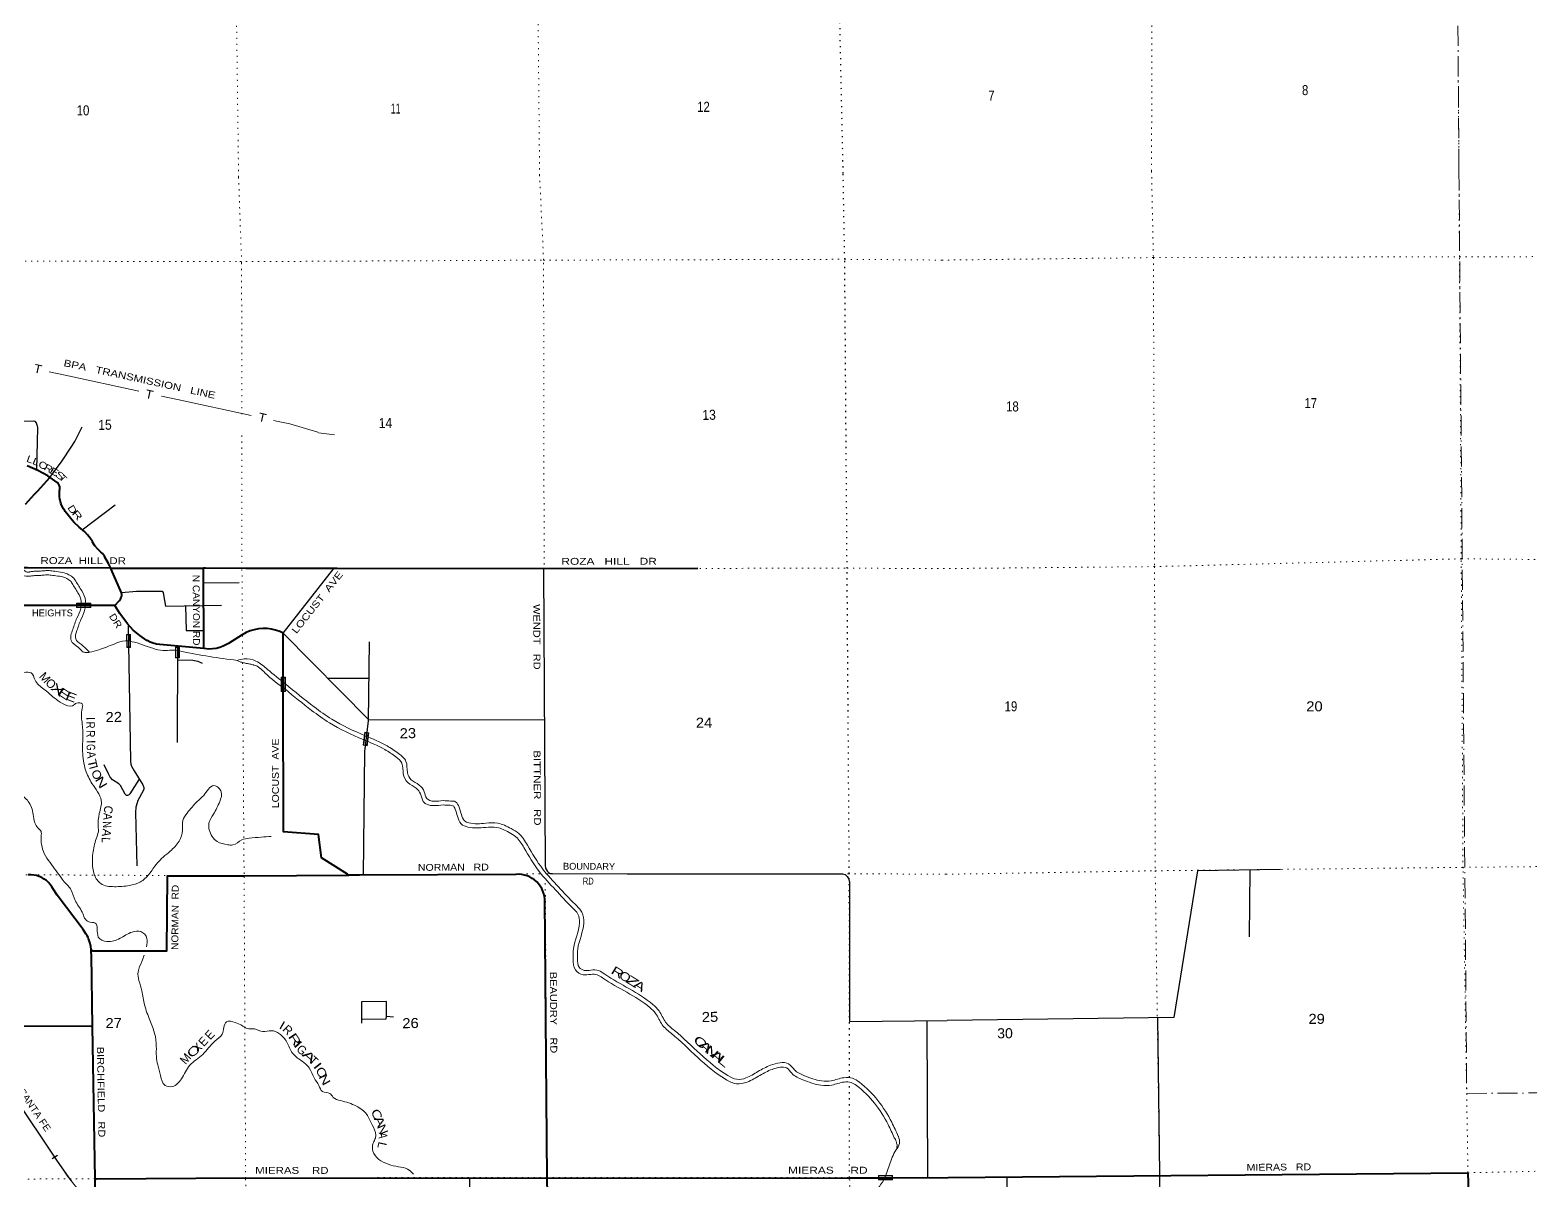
# Model space of a CAD drawing. Header units: feet. Extents: x -6 to 252658, y -374658 to -170635.
# Drawn here: x 141672 to 167890, y -337694 to -317587 of the extents above; entities that cross this region are included whole.
import ezdxf
from ezdxf.enums import TextEntityAlignment as Align

# ---------------------------------------------------------------- set-up
doc = ezdxf.new("R2010")
doc.units = ezdxf.units.FT
doc.header["$LTSCALE"] = 70
doc.linetypes.add('DOT_DASHED', pattern=[7.7, 5, -1.2, 0.3, -1.2])
doc.linetypes.add('DOTTED', pattern=[1.5, 0.3, -1.2])
for name, color, linetype, lineweight in [('26', 7, 'Continuous', 40), ('27', 7, 'Continuous', 13), ('29', 7, 'Continuous', 25), ('30', 7, 'Continuous', 13), ('31', 7, 'Continuous', 13), ('34', 7, 'Continuous', 25), ('39', 7, 'Continuous', 13), ('44', 7, 'DOT_DASHED', 13), ('46', 7, 'Continuous', 13), ('6', 7, 'DOTTED', 25), ('61', 7, 'Continuous', 13), ('7', 7, 'DOTTED', 13)]:
    doc.layers.add(name, color=color, linetype=linetype, lineweight=lineweight)
doc.layers.add('41', color=7, linetype='Continuous')

msp = doc.modelspace()

# ---------------------------------------------------------------- linework, layer by layer
at = {"layer": '26'}
msp.add_line((142809.25, -337675.37), (142765.68, -335012.26), dxfattribs=at)
for points in [[(143081.46, -326997.27), (143044.66, -326914.61), (142981.63, -326803.25), (142972.66, -326787.86), (142955.13, -326762.8), (142937.72, -326742.76), (142912.04, -326718.2), (142887.72, -326694.58), (142854.91, -326662.1), (142807.44, -326604.07), (142766.3, -326541.4), (142761.07, -326531.66), (142722.85, -326469.76), (142678.37, -326412.2), (142628.12, -326359.6), (142528.15, -326280.33), (142437.01, -326191.04), (142380.01, -326122.45), (142359.11, -326097.3), (142339.83, -326072.45), (142289.02, -326006.97), (142279.78, -325995.02), (142254.92, -325957.77), (142234.1, -325918.12), (142217.53, -325876.51), (142212.44, -325858.41), (142205.36, -325833.24), (142198.78, -325808.41), (142193.76, -325789.44), (142186.78, -325744.49), (142184.54, -325699.06), (142187.06, -325653.64), (142188.91, -325638.88), (142192.39, -325625.87), (142194.49, -325612.58), (142195.19, -325599.13), (142194.48, -325585.69), (142192.37, -325572.4), (142188.88, -325559.4), (142184.05, -325546.83), (142177.93, -325534.84), (142170.6, -325523.55), (142162.12, -325513.09), (142152.6, -325503.58), (142148.59, -325500.12), (141983.89, -325384.69), (141808.03, -325287.11), (141622.93, -325208.44)], [(143156.99, -327649.39), (142732.4, -327649.24), (141456.15, -327648.81), (141434.03, -327648.8), (141406.15, -327623.21), (140741.25, -327012.94), (140715.98, -326989.74)], [(143081.46, -326997.27), (141625.91, -326993.08), (140715.98, -326989.74)], [(143081.46, -326997.27), (143173.23, -326997.53), (144705.42, -326996.88)], [(143156.99, -327649.39), (143230.34, -327565.34), (143233.51, -327561.15), (143252.42, -327536.19), (143267.27, -327511.15), (143269.88, -327505.08), (143273.43, -327493.7), (143275.76, -327482.02), (143276.87, -327470.15), (143276.72, -327458.24), (143275.33, -327446.4), (143272.71, -327434.77), (143270.24, -327427.04), (143088.13, -327012.24), (143081.46, -326997.27)], [(153342.62, -327004.82), (150648.02, -327006.8), (147037.98, -327004.57), (146650.11, -327004.33), (145444.91, -326999.61), (144741.71, -326996.86), (144705.42, -326996.88)], [(144711.5, -328402.58), (144711.38, -328374.82), (144705.53, -327022.65), (144705.42, -326996.88)], [(144711.5, -328402.58), (143938.65, -328332.53), (143884.69, -328324.37), (143827.05, -328309.63), (143771.26, -328288.94), (143717.95, -328262.54), (143711.42, -328258.57), (143588.96, -328174.75), (143475.93, -328078.59), (143373.58, -327971.14), (143240.84, -327789.24), (143156.99, -327649.39)], [(147245.84, -332364.88), (147219.27, -332347.89), (146769.02, -332059.82), (146716.33, -331655.54), (146102.76, -331606.21), (146097.55, -329155.11), (146095.38, -328132.41), (146036.52, -328105.21), (145965.12, -328080.31), (145891.5, -328063.01), (145816.48, -328053.49), (145740.88, -328051.88), (145665.52, -328058.17), (145591.24, -328072.3), (145518.84, -328094.13), (145449.11, -328123.4), (145382.83, -328159.8), (145142.44, -328311.38), (145106.55, -328332.88), (145048.39, -328361.24), (144987.58, -328383.35), (144924.79, -328399), (144860.71, -328407.99), (144796.04, -328410.24), (144711.5, -328402.58)], [(142741.8, -333666.83), (142741.42, -333663.01), (142736.26, -333611.29), (142724.94, -333556.64), (142707.98, -333503.48), (142696.42, -333477.13), (142685.44, -333452.16), (142671.07, -333427.13), (142648.45, -333387.72), (142597.98, -333316.74), (142307.71, -332931.53), (142144.13, -332711.78), (142073.46, -332599.61), (142054.43, -332567.6), (142025.82, -332528.27), (141993.26, -332492.16), (141957.1, -332459.64), (141917.74, -332431.08), (141875.61, -332406.79), (141831.17, -332387.04), (141784.92, -332372.04), (141737.34, -332361.96), (141688.98, -332356.91), (141640.35, -332356.94)], [(142741.8, -333666.83), (142766.32, -333687.96), (143691.48, -333686.11), (144063.39, -333685.36), (144072.37, -332372.83), (145415.63, -332377.74), (147245.84, -332364.88)], [(150710.86, -337659.83), (150670.41, -332784.14), (150664.42, -332735.47), (150653.37, -332687.7), (150637.39, -332641.35), (150616.65, -332596.92), (150591.38, -332554.9), (150561.86, -332515.76), (150528.4, -332479.91), (150491.39, -332447.76), (150451.21, -332419.65), (150408.32, -332395.9), (150363.18, -332376.76), (150316.29, -332362.44), (150268.15, -332353.1), (150219.31, -332348.85), (150170.28, -332349.72), (150162.37, -332350.35), (147432.78, -332363.57), (147245.84, -332364.88)], [(142765.68, -335012.26), (142745.24, -333763.16), (142743.45, -333713.01), (142741.8, -333666.83)], [(142765.68, -335012.26), (142740.68, -335012.16), (139251.3, -334998.58), (138890.31, -335003.89), (138815.72, -335002.87)], [(142809.25, -337675.37), (142836.38, -337675.16), (145439.12, -337654.87), (150710.86, -337659.83)], [(142820.35, -338604.31), (142811.96, -337841.23), (142809.25, -337675.37)], [(150710.86, -337659.83), (155999.4, -337653.4), (156496.97, -337652.85), (157719.46, -337651.49)], [(150821.63, -342952.75), (150821.11, -342928.2), (150710.86, -337659.83)], [(157719.46, -337651.49), (166805.39, -337567.62), (166816.91, -337923.05), (166887.51, -342853.75), (166889.49, -342851.72)]]:
    msp.add_lwpolyline(points, dxfattribs=at)
msp.add_arc((129971.09, -314773.44), 16071.54, 316.29883, 318.55797, dxfattribs=at)
at = {"layer": '29'}
for p, q in [((142583.32, -326324.08), (143162.06, -325890.9)), ((146095.38, -328132.41), (146984.93, -327003.45)), ((150648.42, -327004.71), (150676.19, -332196.95)), ((144706.52, -327250.64), (145330.05, -327246.75)), ((144248.2, -328360.59), (144242.74, -330044.2)), ((146873.83, -328920.34), (147592.57, -328919.72)), ((150804.81, -332337.38), (152109.17, -332342.11)), ((162995.42, -332275.02), (162983.83, -333444.13)), ((148025.71, -334847.51), (147900.84, -334835.48)), ((157344.68, -334906.66), (157356.76, -337651.89))]:
    msp.add_line(p, q, dxfattribs=at)
for points in [[(140817.93, -325101.63), (140816.12, -324856.01), (140866.93, -324687.4), (140866.93, -324662.23), (140866.64, -324643.79), (140795.52, -324510.3), (140796.04, -324481.49), (140821.23, -324464.16), (140853.2, -324451.75), (140931.29, -324445.49), (141732.56, -324418.51), (141756.48, -324426.58), (141777.06, -324454.03), (141795.32, -324506.08), (141802.22, -324538.69), (141785.14, -325274.41)], [(142018.73, -325410.58), (142234.67, -325121.05), (142393.17, -324878.17), (142453.95, -324781.2), (142580.91, -324527.17)], [(143269.77, -327421.72), (143532.35, -327399.92), (143654.53, -327396.31), (143979.16, -327399.14), (143997.54, -327419.19), (144005.7, -327464.94), (144039.22, -327662.64), (145020.88, -327644.53)], [(144389.03, -327656.19), (144398.56, -328088.16), (144710.13, -328086.22)], [(143389.99, -327988.37), (143425.82, -330369.64), (143432.72, -330424.37), (143446.44, -330458.69), (143493.21, -330541.14), (143645.27, -330782.08), (143659.12, -330833.91), (143659.12, -330859.07), (143647.68, -330891.11), (143558.5, -331059.27), (143545.42, -331098.55), (143524.2, -331175.95), (143516.61, -331266.65), (143541.54, -332198.05)], [(146095.38, -328132.41), (147592.38, -329647.63), (150662.54, -329644.77)], [(147599.85, -328282.12), (147584.05, -329665.56), (147517.89, -330201.72), (147494.15, -332363.27)], [(144247.43, -328596.68), (144516.6, -328605.17), (144605.84, -328622.63), (144683.3, -328658.11)], [(143581.89, -330683.54), (143416.72, -330939.15), (143395.61, -330962.57), (143375.55, -330971.18), (143359.55, -330968.89), (143335.4, -330948.95), (143252.13, -330797.54), (143222.34, -330765.27), (143113.13, -330696.45), (143071.41, -330650.87), (143042.25, -330594.94), (142966.94, -330437.49)], [(150676.19, -332196.95), (150684.11, -332240.42), (150697.83, -332270.74), (150718.41, -332301.05), (150736.7, -332316.5), (150764.14, -332331.94), (150777.87, -332336.52), (150804.81, -332337.38)], [(152109.17, -332342.11), (155860.26, -332341.09), (155894.56, -332345.67), (155917.43, -332354.82), (155954.02, -332386.85), (155979.17, -332421.17), (155995.18, -332478.37), (155997.47, -334924.16), (157700.53, -334902.04)], [(163527.35, -332266.73), (162079.25, -332289.3), (161666.47, -334852.84), (157700.53, -334902.04)], [(147900.84, -334835.13), (147900.91, -334573.25), (147467.73, -334577.53), (147467.73, -334952.75)], [(147467.73, -334881.87), (147898.8, -334877.82), (147900.84, -334835.48)], [(161376.5, -334856.44), (161414.39, -337592.21), (161485.92, -342906.92)], [(149353.12, -337658.55), (149385.2, -341703.37), (149394.34, -341744.56), (149410.35, -341772.01), (149495.57, -341843.86)], [(158746.47, -337642.01), (158791.59, -342081.57), (158779.29, -342137.25), (158768.01, -342159.82), (158744.4, -342176.5), (158578.14, -342229.94), (158508.62, -342259.11), (158490.57, -342268.14), (158452.29, -342301.23), (158371.1, -342412.48), (158057.5, -342951.9), (158076.24, -347665.64)]]:
    msp.add_lwpolyline(points, dxfattribs=at)
at = {"layer": '31'}
for p, q in [((143425.72, -328153.99), (143430.06, -328381.2)), ((143430.06, -328381.2), (143361.9, -328382.51)), ((143393.81, -328268.25), (143394.16, -328268.24)), ((144248.21, -328473.85), (144248.56, -328473.85)), ((144282.45, -328377.44), (144282.15, -328565.22)), ((144282.15, -328565.22), (144213.98, -328565.11)), ((147544.58, -329982.94), (147544.93, -329982.98)), ((147592.55, -329874.45), (147564.22, -330099.91)), ((147564.22, -330099.91), (147496.58, -330091.43))]:
    msp.add_line(p, q, dxfattribs=at)
for points in [[(143361.9, -328382.51), (143357.56, -328155.3), (143425.72, -328153.99)], [(144213.98, -328565.11), (144214.28, -328377.33), (144282.45, -328377.44)], [(147496.58, -330091.43), (147524.91, -329865.95), (147592.55, -329874.45)]]:
    msp.add_lwpolyline(points, dxfattribs=at)
for points in [[(143369.74, -328374.36), (143365.7, -328163.14), (143417.87, -328162.13), (143421.91, -328373.35)], [(144222.26, -328385.33), (144274.44, -328385.42), (144274.16, -328557.21), (144221.98, -328557.12)], [(147505.51, -330084.49), (147531.84, -329874.88), (147583.61, -329881.38), (147557.28, -330090.98)]]:
    msp.add_lwpolyline(points, close=True, dxfattribs=at)
at = {"layer": '34'}
msp.add_line((142149.48, -337264.66), (142057.6, -337326.24), dxfattribs=at)
msp.add_lwpolyline([(142394.69, -337710.06), (142332.38, -337626.07), (142271.71, -337540.21), (142139.35, -337347.63), (140618.38, -335078.21)], dxfattribs=at)
at = {"layer": '34', "lineweight": 13}
msp.add_lwpolyline([(140619.3, -335077.59), (142140.27, -337347.01), (142272.62, -337539.58)], dxfattribs=at)
msp.add_arc((147197.35, -334101.4), 6006.17, 214.92066, 233.41506, dxfattribs=at)
at = {"layer": '39'}
msp.add_line((142234.41, -332433.15), (142270.54, -332482.31), dxfattribs=at)
msp.add_arc((142342.07, -327266), 134.27, 25.27638, 44.74267, dxfattribs=at)
for points in [[(141445.82, -326952.26), (141541, -327117.99), (141680.52, -327133.81)], [(141525.77, -326950.95), (141586.02, -327050.07), (141658.33, -327063.51), (141671.5, -327059.35)], [(141671.5, -327059.35), (141707.71, -327055.22), (141778.86, -327048.11), (141855.95, -327046.92), (141936.6, -327040.99), (142005.38, -327039.81), (142051.64, -327043.36)], [(141680.52, -327133.81), (141715.69, -327129.8), (141783.18, -327123.05), (141859.28, -327121.88), (141940, -327115.94), (142003.15, -327114.86), (142042.44, -327117.87)], [(142042.99, -327117.92), (142092.56, -327125.79), (142220.64, -327144.77), (142315.52, -327177.97), (142388.44, -327228.77)], [(142051.64, -327043.36), (142103.94, -327051.66), (142238.68, -327071.62), (142349.97, -327110.57), (142437.43, -327171.49)], [(140214.54, -327299.19), (140240.27, -327318.8), (140329.78, -327478.74), (140382.83, -327592.79), (140333.49, -327950.8), (140349.11, -328151.56), (140496.84, -328319.04), (140659.42, -328333.71), (140821.28, -328255.98), (140906.87, -328172.87), (140992.96, -328152.04), (141090.06, -328257.68), (141208.06, -328469.61), (141364.45, -328717.37), (141561.8, -328818.12), (141692.25, -328827.04), (141759.44, -328955.04), (141913.1, -329110.41), (142092.8, -329261.54), (142242.02, -329362.71), (142412.49, -329401.42), (142484.65, -329354.59), (142583.03, -329367.81), (142577.9, -329480.35), (142585.8, -329719.34), (142591.56, -330197.42), (142644.3, -330528.43), (142754.42, -330758.51), (142853.86, -330906.31), (142917.24, -331058.45), (142882.93, -331287.76), (142862.65, -331514.94), (142870.69, -331603.57)], [(142388.44, -327228.77), (142407.52, -327261.69), (142509.77, -327428.04), (142565.29, -327578.51), (142563.39, -327609.86)], [(142463.48, -327208.67), (142471.92, -327223.24), (142577.56, -327395.1), (142641.1, -327567.32), (142638.61, -327608.49)], [(142563.39, -327609.86), (142558.07, -327697.76), (142491.27, -327868.96), (142417.63, -328070.49), (142390.18, -328260.56), (142516.63, -328385.14), (142591.24, -328456.51)], [(142638.61, -327608.49), (142632.22, -327714.05), (142561.44, -327895.46), (142490.75, -328088.92), (142469.83, -328233.75), (142568.87, -328331.33), (142708.32, -328464.73)], [(142591.24, -328456.51), (142613.5, -328463.37), (142635.65, -328468.9), (142659.18, -328471.67), (142686.86, -328473.06), (142708.32, -328464.73)], [(142708.33, -328466.74), (142872.46, -328423.14), (143142.45, -328322.37), (143340.59, -328268.44), (143495.21, -328291.21), (143686.23, -328351.84), (144040.04, -328437.8), (144177.26, -328428.64), (144323.62, -328451.52), (145292.85, -328609.21)], [(145290.85, -328609.23), (145414.99, -328582.05), (145619.88, -328620.46), (145823.61, -328767.37), (146135.51, -329018.25)], [(145578.69, -328689.04), (145519.32, -328674.44), (145461.19, -328663.37), (145404.44, -328650.91), (145342.16, -328631.53), (145292.85, -328609.21)], [(145578.69, -328689.04), (145589.6, -328691.09), (145778.14, -328827.05), (146138.23, -329116.67)], [(146135.51, -329018.25), (146639.08, -329423.29), (146945.63, -329635.6), (147527.57, -329925.9), (147912.06, -330103.39), (148113.69, -330238.26), (148243.12, -330373.76), (148268.72, -330568.4), (148333.9, -330694.4), (148475.03, -330787.61), (148562.2, -330905.38), (148605.24, -331021.53), (148732, -331072.67), (148894.37, -331061.23), (149022.8, -331068.16), (149109.13, -331079.47), (149170.07, -331177.38), (149213.19, -331303.57), (149264.18, -331411.61), (149342.7, -331449.1), (149637.58, -331454.6), (149848.19, -331454.8), (150079.59, -331549.23), (150216.67, -331636.44), (150366.69, -331840.06), (150634.73, -332257.62), (150909.96, -332568.64), (151199.17, -332873.51), (151318.61, -333013.11), (151352.16, -333199.65), (151245.42, -333654.58), (151240.76, -333827.39), (151272, -333973.77), (151358.68, -334029.27), (151476.98, -334024.24), (151609.43, -334033.14), (151716.22, -334094.5), (152558.79, -334625.63), (152665.97, -334737.21), (152781.84, -334933.09), (152933.4, -335076.42), (153870.28, -335867.91), (154027.24, -335932.85), (154185.51, -335909.39), (154395.23, -335797.09), (154615.01, -335688.73), (154781.14, -335645.11), (154931.7, -335661.89), (155032.82, -335767.49), (155208.13, -335870.45), (155507.71, -335962.29), (155676.16, -335958.83), (155896.37, -335904.7), (156048.89, -335915.44), (156167.77, -335984.73), (156734.88, -336684.98), (156847.1, -336927.09)], [(146135.45, -329114.45), (146594.17, -329483.42), (146907.34, -329700.32), (147495.11, -329993.52), (147875.27, -330169.01), (148065.15, -330296.02), (148171.96, -330407.84), (148196.07, -330591.2), (148276.26, -330746.21), (148422.63, -330842.89), (148495.58, -330941.43), (148546.43, -331078.68), (148720, -331148.7), (148894.99, -331136.37), (149015.9, -331142.9), (149064.21, -331149.23), (149101.87, -331209.74), (149143.57, -331331.79), (149207.76, -331467.78), (149325.05, -331523.78), (149636.85, -331529.6), (149833.44, -331529.79), (150045.02, -331616.13), (150164.6, -331692.2), (150304.88, -331882.6), (150574.74, -332303), (150854.65, -332619.32), (151143.43, -332923.73), (151248.4, -333046.41), (151275.59, -333197.64), (151170.65, -333644.9), (151165.55, -333834.3), (151205.19, -334020.05), (151338.19, -334105.21), (151476.06, -334099.35), (151587.1, -334106.81), (151677.52, -334158.76), (152511.05, -334684.19), (152605.85, -334782.89), (152722.65, -334980.34), (152883.39, -335132.36), (153830.81, -335932.74), (154017.73, -336010.08), (154209.41, -335981.67), (154429.52, -335863.8), (154641.38, -335759.35), (154786.7, -335721.19), (154896.35, -335733.41), (154985.86, -335826.89), (155177.74, -335939.58), (155497.23, -336037.52), (155686, -336033.64), (155902.84, -335980.34), (156026.21, -335989.03), (156118.13, -336042.61), (156670.74, -336724.96), (156777.16, -336954.54)], [(140203.01, -330013.36), (140253.41, -330012.64), (140331.65, -330013.97), (140460.99, -330137.41), (140672.93, -330308.35), (141324.75, -330813.01), (141482.14, -330932.19), (141641.72, -331075.46), (141727.73, -331301.72), (141756.97, -331448.12), (141805.78, -331534.08), (141864.46, -331599.87), (141867.1, -331680.21), (141874.27, -331826.8), (141921.66, -331987.1), (142021.16, -332142.94), (142234.41, -332433.15)], [(142870.69, -331603.57), (142793.12, -331855.05), (142761.09, -332118.49), (142799.1, -332361.24), (142908.59, -332510.97), (143145.69, -332565.17), (143410.29, -332544.82), (143600.35, -332482.91), (143749.75, -332351.05), (143892.63, -332156.96), (144119.63, -331946.08), (144278.71, -331769.93), (144339.38, -331578.56), (144340.06, -331409.81), (144417.26, -331278.57), (144596.2, -331078.14), (144707.66, -330968.7), (144789.05, -330861.53), (144884.82, -330796.42), (144965.37, -330837.91), (145014.04, -330905.8), (144987.31, -331076.78), (144878.7, -331294.68), (144799.71, -331452.06), (144855.71, -331686.62), (144944.68, -331778.26), (145127.62, -331830.93), (145215.91, -331836.19), (145373.68, -331748.45), (145503.8, -331717.2), (145712.26, -331699.33), (145888.67, -331687.77)], [(142270.54, -332482.31), (142389.99, -332623.91), (142461.61, -332804.1), (142581.56, -333009.98), (142697.24, -333181.75), (142809.71, -333200.88), (142865.79, -333445.48), (143016.84, -333524.54), (143245.05, -333468.33), (143454.79, -333358.04), (143609.17, -333350.69), (143716.42, -333470.3), (143705.1, -333615.35)], [(143666.06, -333760.77), (143627.32, -333872.85), (143560.55, -334054.23), (143575.78, -334206.77), (143627.35, -334387.13), (143675.42, -334633.81), (143767.77, -334900.2), (143849.81, -335130.52), (143879.65, -335355.27), (143881.06, -335534.05), (143904.27, -335680.5), (143953.87, -335866.9), (144033.46, -336040.99), (144157.95, -336058), (144319.38, -335926.03), (144463.93, -335687.73), (144691.09, -335496.94), (144901.88, -335266.11), (145031.28, -335142.45), (145060.47, -335027.69), (145103.82, -334928.88), (145258.34, -334939.6), (145371.04, -334986.85), (145465.74, -335042.28), (145596.2, -335053.21), (145740.97, -335098.17), (145889.27, -335082.83), (146030.09, -335135.86), (146159.6, -335281.39), (146259.39, -335473.39), (146412.88, -335606.67), (146552.27, -335734.04), (146637.87, -335906.07), (146721.17, -336041.96), (146784.16, -336145.88), (146912.79, -336178.92), (146971.51, -336248.73), (147100.32, -336305.88), (147375.86, -336401.94), (147557.52, -336547.03), (147651.2, -336727.02), (147716.83, -336911.28), (147701.34, -336981.73), (147665.84, -337058.37), (147664.84, -337186.95), (147768.28, -337332.71), (147931.41, -337417.69), (148112.28, -337462.34), (148269.05, -337503.17), (148374.34, -337590.06)], [(156849.11, -336927.07), (156870.16, -337053.45), (156806.89, -337170.51), (156696.6, -337428.61), (156596.01, -337690.69)], [(156777.16, -336954.54), (156797.28, -336983.61), (156815.27, -337033.43), (156823.57, -337061.11), (156823.57, -337128.93)], [(156596.01, -337690.69), (156491.25, -337842.2), (156302.47, -338066.82), (156141.1, -338206.82), (156022.09, -338376.59), (155976.53, -338529.6), (156077.25, -338759.82), (156260.51, -338852.66), (156652.1, -338913.58), (157139.77, -338947.55), (157546.97, -338952.08), (157727.76, -338895.81)]]:
    msp.add_spline(points, degree=3, dxfattribs=at)
at = {"layer": '44'}
for points in [[(166647.31, -320017.83), (166582.76, -310760.64), (157535.27, -310872.72)], [(166647.31, -320017.83), (166784.15, -336181.01), (172026.25, -336137.26), (172056.03, -337451.39), (189262.22, -337354.69)]]:
    msp.add_lwpolyline(points, dxfattribs=at)
at = {"layer": '46'}
msp.add_line((146995.07, -324666.08), (146711.41, -324627.77), dxfattribs=at)
for points in [[(143574.85, -323901.67), (142287.09, -323622.32), (142005.52, -323561.24)], [(145536.51, -324327.24), (144248.75, -324047.86), (143967.18, -323986.78)], [(146701.32, -324622.24), (146701.64, -324621.47), (146701.91, -324620.69), (146210.39, -324473.44), (146012.04, -324432.6), (145928.57, -324413.55)]]:
    msp.add_lwpolyline(points, dxfattribs=at)
at = {"layer": '6'}
for points in [[(155885.34, -320093.56), (155800.02, -316207.66), (155789.59, -310884.05), (155774.78, -305597.67), (155753.77, -300170.63), (155743.21, -294823.64), (155864.34, -289525.94), (155867.43, -284167.55), (155787.41, -278802.25), (155796.95, -274336.69)], [(155995.44, -335900.59), (155991.9, -332337.92), (155953.27, -326998.96), (155912.02, -321596.27), (155885.34, -320093.56)], [(156113.63, -342952.78), (155997.19, -337651.63), (155995.53, -335986.4)]]:
    msp.add_lwpolyline(points, dxfattribs=at)
at = {"layer": '61'}
for p, q in [((142482.66, -327611.24), (142732.66, -327609.92)), ((142732.66, -327609.92), (142733.05, -327684.92)), ((146135.05, -328903.38), (146135.05, -329153.38)), ((146135.05, -329153.38), (146060.05, -329153.38)), ((156499.72, -337614.45), (156749.72, -337614.36)), ((156749.72, -337614.36), (156749.76, -337689.36))]:
    msp.add_line(p, q, dxfattribs=at)
for points in [[(142733.05, -327684.92), (142483.06, -327686.24), (142482.66, -327611.24)], [(146060.05, -329153.38), (146060.05, -328903.38), (146135.05, -328903.38)], [(156749.76, -337689.36), (156499.76, -337689.46), (156499.72, -337614.45)]]:
    msp.add_lwpolyline(points, dxfattribs=at)
for points in [[(142724.7, -327617.95), (142490.69, -327619.19), (142491.01, -327678.19), (142725.01, -327676.96)], [(146127.05, -328911.38), (146068.05, -328911.38), (146068.05, -329145.38), (146127.05, -329145.38)], [(156741.73, -337622.35), (156507.72, -337622.44), (156507.74, -337681.46), (156741.75, -337681.37)]]:
    msp.add_lwpolyline(points, close=True, dxfattribs=at)
at = {"layer": '7'}
for p, q in [((150577.58, -320142.14), (150577.35, -320103.38)), ((145315.94, -320134.79), (145315.76, -320166.43)), ((156752.86, -337651.84), (157719.46, -337651.49))]:
    msp.add_line(p, q, dxfattribs=at)
for points in [[(150578.51, -320129.05), (150541.37, -316199.75), (150497.25, -310926.49), (150490.47, -305639.17), (150504.28, -300274.9), (150496.25, -294922.41), (150573.29, -289606.71), (150586.09, -284223.63), (150562.6, -278877.95), (150551.7, -274371.82)], [(166514.88, -274261.15), (166599.56, -278912.12), (166570.14, -284220.86), (166629.15, -289513.02), (166579.79, -294852.03), (166586.32, -300116.34), (166575.18, -305453.12), (166582.76, -310760.64), (166619.85, -316048.29), (166647.31, -320017.83)], [(161282.06, -278832.22), (161290.23, -284210.5), (161287.01, -289527.13), (161289.96, -294865.84), (161288.69, -300172.41), (161269.13, -305446.93), (161237.9, -310825.99), (161285.2, -316144.39), (161274.74, -320056.26)], [(145276.88, -288324.55), (145259.07, -289621.17), (145216.32, -294999.66), (145214.36, -300327.56), (145205.2, -305669.91), (145191.16, -310956.43), (145266.62, -316252.33), (145317.29, -320163.02)], [(161274.74, -320056.26), (161306.63, -321566.49), (161328.18, -326969.24), (161338.76, -332287.52), (161414.32, -337611.48), (161485.92, -342906.92)], [(166889.49, -342851.72), (166805.39, -337567.62), (166718.72, -332240.64), (166688, -326843.06), (166657.24, -321551.37), (166647.31, -320017.83)], [(145317.29, -320163.02), (145370.38, -321659.49), (145373.47, -324352.06)], [(150657.7, -326931.29), (150648.2, -321611.29), (150578.51, -320129.05)], [(129109.87, -321527.44), (129436.98, -321527.92), (134781.21, -321605.98), (140115.77, -321625.42), (145338.52, -321637.26), (150649.37, -321611.28), (155910.85, -321596.27), (157609.12, -321610.38)], [(157609.12, -321610.38), (161306.63, -321566.49), (166659.49, -321551.37), (171857.97, -321546.75), (177183.82, -321438.91), (182483.15, -321478.21), (187738.07, -321499.68), (189131.02, -321458.3)], [(145373.84, -324679.58), (145376.52, -327017.6), (145387.23, -328581.69)], [(189174.95, -326780.42), (187746.47, -326803.88), (182523.83, -326792.26), (177278.97, -326770.72), (171967.17, -326876.45), (166690.52, -326833.38), (161328.18, -326969.24), (157646.21, -327003.95)], [(141625.91, -326993.08), (145376.45, -326999.95), (150648.42, -327004.71), (155953.26, -326996.61), (157646.21, -327003.95)], [(145387.67, -328645.35), (145413.33, -332391.87), (145440.36, -337674.22), (145623.88, -342968.74)], [(157682.97, -332348.79), (161338.76, -332287.52), (166725.49, -332227.1), (171879.05, -332177.26), (177207.38, -332111.69), (182479.98, -332096.81), (187766.76, -332091.89), (189218.64, -332074.57)], [(136220.13, -332248.25), (140129.64, -332348.52), (145415.63, -332377.74), (150602.26, -332340.72)], [(150821.12, -342963.2), (150711.91, -337671.93), (150677.23, -332430.1)], [(150710.21, -332340.19), (155980.14, -332337.97), (157682.97, -332348.79)], [(157719.46, -337651.49), (161412.06, -337618.25), (166805.39, -337567.62), (172056.03, -337451.39), (177313.48, -337420.65), (182639.63, -337391.61), (187932.84, -337364.44), (189262.22, -337354.69)], [(136963.61, -337628.3), (140164.13, -337686.14), (145435.57, -337654.24), (150702.41, -337650.79), (155997.5, -337652.13), (156497.63, -337651.94)]]:
    msp.add_lwpolyline(points, dxfattribs=at)

# ---------------------------------------------------------------- texts
at = {"layer": '27'}
for s, rotation, width, p in [('L', 340.016, 1.25, (141598, -325130.76)), ('L', 337.04, 1.3, (141700.86, -325168.27)), ('C', 330.133, 1.25, (141801.76, -325211.28)), ('R', 330.133, 1.25, (141901.82, -325268.75)), ('E', 330.133, 1.35, (142001.89, -325326.21)), ('S', 324.06, 1.5, (142097.2, -325379.64)), ('D', 302.069, 1.3, (142320.64, -325937.29)), ('R', 310.537, 1.55, (142394.01, -326040.58)), ('ROZA  HILL  DR', 359.895, 1.25, (141854.56, -326924.07)), ('ROZA   HILL   DR', 0.087, 1.3, (150958.67, -326937.45)), ('N CANYON RD', 270.248, 1.1, (144516.13, -327113.08)), ('DR', 301.93, 1.15, (143047.66, -327834.99)), ('LOCUST  AVE', 90.122, 1.15, (146022.21, -331195.11)), ('NORMAN   RD', 0.277, 1.15, (148451.27, -332288.64)), ('NORMAN  RD', 89.608, 1.1, (144262.58, -333670.79)), ('BEAUDRY    RD', 270.379, 1.2, (150757.98, -334054.32)), ('BIRCHFIELD   RD', 270.937, 1.2, (142841.46, -335365.15)), ('MIERAS   RD', 0.529, 1.15, (162936.57, -337533.33)), ('MIERAS    RD', 359.946, 1.25, (145607.84, -337585.03)), ('MIERAS     RD', 359.986, 1.3, (154920.88, -337581.9))]:
    msp.add_text(s, height=120, rotation=rotation, dxfattribs=dict(at, width=width)).set_placement(p)
for s, rotation, p in [('T', 315.144, (142174.34, -325437.25)), ('HEIGHTS', 359.98, (141706.39, -327838.98))]:
    msp.add_text(s, height=120, rotation=rotation, dxfattribs=at).set_placement(p)
at = {"layer": '30'}
for s, rotation, width, p in [('LOCUST  AVE', 51.764, 1.25, (146329.35, -328152.63)), ('WENDT   RD', 270.306, 1.2, (150467.18, -327625.5)), ('BITTNER   RD', 270.306, 1.25, (150474.2, -330181.83)), ('RD', 359.792, 0.8, (151332.55, -332527.17))]:
    msp.add_text(s, height=120, rotation=rotation, dxfattribs=dict(at, width=width)).set_placement(p)
msp.add_text('BOUNDARY', height=120, rotation=359.792, dxfattribs=at).set_placement((150988.35, -332268.05))
at = {"layer": '34', "width": 1.1}
msp.add_text('BURLINGTON   NORTHERN -  SANTA FE', height=120, rotation=303.83, dxfattribs=at).set_placement((140067.18, -334058.86))
at = {"layer": '41'}
for s, rotation, p in [('M', 311.811, (141819.28, -328897.11)), ('O', 317.048, (141928.74, -329018.09)), ('I', 271.763, (142657.71, -329600.36)), ('I', 270.641, (142661.36, -330003.54)), ('I', 284.939, (142703.96, -330470.99)), ('A', 261.426, (142946.26, -331546.04)), ('E', 47.311, (144822.16, -335254.46)), ('R', 316.037, (146074.19, -335072.7)), ('X', 41.303, (144595, -335478.55)), ('E', 47.496, (144708.91, -335372.14)), ('M', 49.113, (144389.73, -335684.17)), ('G', 317.341, (146314.53, -335422.59)), ('T', 317.346, (146531.86, -335619.2))]:
    msp.add_text(s, height=150, rotation=rotation, dxfattribs=at).set_placement(p)
for s, rotation, width, p in [('X', 320.898, 1.8, (142014.39, -329101.65)), ('E', 327.077, 1.7, (142137.45, -329195.47)), ('E', 338.886, 1.4, (142278.4, -329284.55)), ('R', 270.738, 0.85, (142654, -329679.91)), ('R', 270.699, 0.85, (142655.89, -329833.4)), ('G', 270.969, 0.7, (142660.19, -330075.7)), ('A', 275.001, 0.9, (142664.34, -330206.55)), ('T', 281.837, 1.25, (142675.43, -330351.78)), ('O', 293.605, 1.1, (142734.65, -330557.62)), ('N', 300.584, 1.4, (142800.4, -330692.55)), ('A', 265.539, 0.9, (142960.93, -331274.18)), ('C', 258.688, 0.95, (142982.17, -331136.49)), ('N', 271.765, 0.8, (142942.05, -331424.26)), ('L', 267.586, 0.85, (142926.19, -331699.85)), ('R', 328.568, 1.5, (151811.34, -334070.88)), ('O', 328.568, 1.25, (151950.79, -334152.62)), ('Z', 328.568, 1.85, (152068.59, -334226.35)), ('A', 327.678, 1.5, (152200.98, -334308.71)), ('I', 329.432, 1.25, (146012.09, -335034.63)), ('R', 304.105, 1.55, (146176.05, -335186.17)), ('I', 312.015, 1.7, (146269.66, -335337.8)), ('C', 318.629, 1.65, (153249.21, -335261.25)), ('A', 318.786, 1.8, (153340.97, -335341.61)), ('O', 39.901, 1.5, (144489.33, -335571.5)), ('A', 319.228, 1.75, (146414.45, -335513.43)), ('N', 320.971, 1.6, (153449.65, -335436.47)), ('A', 320.971, 1.7, (153546.55, -335515.12)), ('L', 320.971, 1.85, (153665.73, -335610.03)), ('I', 308.486, 1.55, (146612.96, -335710.16)), ('O', 299.485, 1.25, (146655.33, -335767.87)), ('N', 299.547, 1.35, (146708.19, -335889.68)), ('C', 300.793, 1.35, (147618.62, -336503.16)), ('A', 295.844, 1.35, (147678.63, -336619.47)), ('N', 292.9, 1.2, (147732.22, -336759)), ('A', 270.814, 0.8, (147764.67, -336863.38)), ('L', 257.841, 1.05, (147765.84, -337015.35))]:
    msp.add_text(s, height=150, rotation=rotation, dxfattribs=dict(at, width=width)).set_placement(p)
at = {"layer": '46', "width": 1.1}
for p in [(141793.2, -323586.03), (143740.57, -324031.6), (145716.51, -324437.14)]:
    msp.add_text('T', height=150.6, rotation=347.542, dxfattribs=at).set_placement(p, align=Align.CENTER)
at = {"layer": '46', "width": 1.25}
msp.add_text('BPA   TRANSMISSION   LINE', height=120, rotation=347.761, dxfattribs=at).set_placement((142252, -323461.22))
at = {"layer": '7'}
for s, height, width, p in [('8', 175, 0.85, (163904.36, -318725.56)), ('7', 175, 0.85, (158421.78, -318820.34)), ('10', 175.7, 0.85, (142486.88, -319079.89)), ('11', 175.7, 0.65, (147977.88, -319048.35)), ('12', 175.7, 0.85, (153331.56, -319018.93)), ('17', 175, 0.85, (163946.73, -324198.4)), ('18', 175, 0.85, (158732.25, -324256.67)), ('19', 175, 0.85, (158706.93, -329498.92)), ('20', 175, 1.1, (163979.02, -329499.12)), ('29', 175, 1.1, (164017.45, -334963.69)), ('30', 175, 1.05, (158576.54, -335215.43))]:
    msp.add_text(s, height=height, dxfattribs=dict(at, width=width)).set_placement(p)
for s, rotation, width, p in [('13', 0.999, 0.9, (153425.15, -324405.1)), ('15', 0.999, 0.9, (142866.17, -324579.86)), ('14', 0.999, 0.9, (147768.6, -324547.57)), ('22', 1.001, 1.1, (142993.31, -329688.59)), ('23', 0.999, 1.1, (148133.86, -329971.81)), ('24', 1.001, 1.1, (153311.6, -329787.54)), ('25', 0.999, 1.1, (153414.53, -334932.65)), ('27', 1.001, 1.1, (142991.73, -335039.19)), ('26', 0.999, 1.1, (148180.45, -335040.66))]:
    msp.add_text(s, height=175.6, rotation=rotation, dxfattribs=dict(at, width=width)).set_placement(p)

doc.saveas('drawing.dxf')
